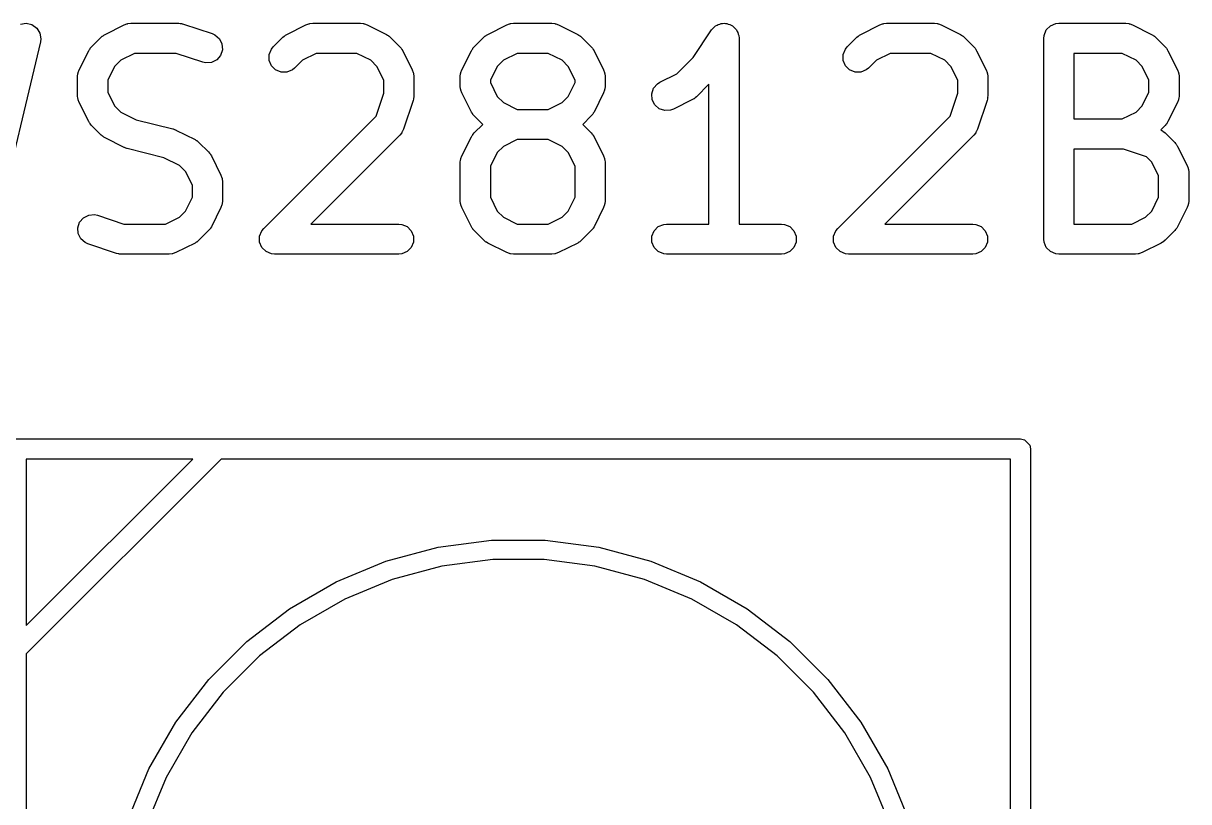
# Model space of a CAD drawing. Header units: millimetres. Extents: x 73 to 176, y -160 to -92.
# Drawn here: x 98.58 to 104.39, y -96.19 to -92.31 of the extents above; entities that cross this region are included whole.
import ezdxf

# ---------------------------------------------------------------- set-up
doc = ezdxf.new("R2010")
doc.units = ezdxf.units.MM
doc.layers.add('F.Fab', color=9, linetype='CONTINUOUS', true_color=0xafafaf)

msp = doc.modelspace()

# ---------------------------------------------------------------- linework, layer by layer
at = {"layer": 'F.Fab', "linetype": 'CONTINUOUS'}
for p, q in [((98.570528, -92.316504), (98.599423, -92.311871)), ((98.599423, -92.311871), (98.627891, -92.31865)), ((98.627891, -92.31865), (98.651598, -92.335806)), ((98.651598, -92.335806), (98.666934, -92.360728)), ((98.991649, -92.367356), (99.086887, -92.319737)), ((99.086887, -92.319737), (99.100618, -92.314482)), ((99.100618, -92.314482), (99.103307, -92.31429)), ((99.103307, -92.31429), (99.105796, -92.31326)), ((99.105796, -92.31326), (99.120428, -92.311819)), ((99.120428, -92.311819), (99.358523, -92.311819)), ((99.358523, -92.311819), (99.365928, -92.312548)), ((99.365928, -92.312548), (99.367903, -92.312408)), ((99.367903, -92.312408), (99.3705, -92.312998)), ((99.3705, -92.312998), (99.373155, -92.31326)), ((99.373155, -92.31326), (99.374986, -92.314018)), ((99.374986, -92.314018), (99.38224, -92.315668)), ((99.38224, -92.315668), (99.525097, -92.363287)), ((99.896411, -92.367356), (99.991649, -92.319737)), ((99.991649, -92.319737), (100.00538, -92.314482)), ((100.00538, -92.314482), (100.008069, -92.31429)), ((100.008069, -92.31429), (100.010558, -92.31326)), ((100.010558, -92.31326), (100.02519, -92.311819)), ((100.02519, -92.311819), (100.263285, -92.311819)), ((100.263285, -92.311819), (100.277917, -92.31326)), ((100.277917, -92.31326), (100.280406, -92.314291)), ((100.280406, -92.314291), (100.283094, -92.314482)), ((100.283094, -92.314482), (100.296826, -92.319737)), ((100.296826, -92.319737), (100.392064, -92.367356)), ((100.896411, -92.367356), (100.991649, -92.319737)), ((100.991649, -92.319737), (101.00538, -92.314482)), ((101.00538, -92.314482), (101.008069, -92.31429)), ((101.008069, -92.31429), (101.010558, -92.31326)), ((101.010558, -92.31326), (101.02519, -92.311819)), ((101.02519, -92.311819), (101.215666, -92.311819)), ((101.215666, -92.311819), (101.230298, -92.31326)), ((101.230298, -92.31326), (101.232787, -92.314291)), ((101.232787, -92.314291), (101.235475, -92.314482)), ((101.235475, -92.314482), (101.249207, -92.319737)), ((101.249207, -92.319737), (101.344445, -92.367356)), ((101.919285, -92.481896), (102.010405, -92.345216)), ((102.010405, -92.345216), (102.010439, -92.345173)), ((102.010439, -92.345173), (102.010449, -92.345151)), ((102.010449, -92.345151), (102.0105, -92.345099)), ((102.0105, -92.345099), (102.019721, -92.333841)), ((102.019721, -92.333841), (102.02589, -92.329709)), ((102.02589, -92.329709), (102.031141, -92.324459)), ((102.031141, -92.324459), (102.03793, -92.321646)), ((102.03793, -92.321646), (102.044036, -92.317558)), ((102.044036, -92.317558), (102.051316, -92.316101)), ((102.051316, -92.316101), (102.058177, -92.31326)), ((102.058177, -92.31326), (102.065525, -92.31326)), ((102.065525, -92.31326), (102.07273, -92.311819)), ((102.07273, -92.311819), (102.080014, -92.31326)), ((102.080014, -92.31326), (102.087441, -92.31326)), ((102.087441, -92.31326), (102.094229, -92.316072)), ((102.094229, -92.316072), (102.101438, -92.317498)), ((102.101438, -92.317498), (102.107617, -92.321617)), ((102.107617, -92.321617), (102.114477, -92.324459)), ((102.114477, -92.324459), (102.11967, -92.329652)), ((102.11967, -92.329652), (102.125787, -92.33373)), ((102.125787, -92.33373), (102.12992, -92.339902)), ((102.12992, -92.339902), (102.135169, -92.345151)), ((102.135169, -92.345151), (102.13798, -92.351938)), ((102.13798, -92.351938), (102.14207, -92.358045)), ((102.753554, -92.367356), (102.848792, -92.319737)), ((102.848792, -92.319737), (102.862523, -92.314482)), ((102.862523, -92.314482), (102.865212, -92.31429)), ((102.865212, -92.31429), (102.867701, -92.31326)), ((102.867701, -92.31326), (102.882333, -92.311819)), ((102.882333, -92.311819), (103.120428, -92.311819)), ((103.120428, -92.311819), (103.13506, -92.31326)), ((103.13506, -92.31326), (103.137549, -92.314291)), ((103.137549, -92.314291), (103.140237, -92.314482)), ((103.140237, -92.314482), (103.153969, -92.319737)), ((103.153969, -92.319737), (103.249207, -92.367356)), ((103.665917, -92.372187), (103.677116, -92.345151)), ((103.677116, -92.345151), (103.697808, -92.324459)), ((103.697808, -92.324459), (103.724844, -92.31326)), ((103.724844, -92.31326), (103.739476, -92.311819)), ((103.739476, -92.311819), (104.072809, -92.311819)), ((104.072809, -92.311819), (104.087441, -92.31326)), ((104.087441, -92.31326), (104.08993, -92.314291)), ((104.08993, -92.314291), (104.092618, -92.314482)), ((104.092618, -92.314482), (104.10635, -92.319737)), ((104.10635, -92.319737), (104.201588, -92.367356)), ((98.669579, -92.404191), (98.431483, -93.404191)), ((98.666934, -92.360728), (98.671567, -92.389623)), ((98.671567, -92.389623), (98.669579, -92.404191)), ((98.924538, -92.429024), (98.972157, -92.381405)), ((98.972157, -92.381405), (98.977906, -92.376686)), ((98.977906, -92.376686), (98.979206, -92.375188)), ((98.979206, -92.375188), (98.981465, -92.373766)), ((98.981465, -92.373766), (98.983522, -92.372078)), ((98.983522, -92.372078), (98.985349, -92.37132)), ((98.985349, -92.37132), (98.991649, -92.367356)), ((99.525097, -92.363287), (99.538522, -92.369281)), ((99.538522, -92.369281), (99.560629, -92.388455)), ((99.560629, -92.388455), (99.573716, -92.414628)), ((99.8293, -92.429024), (99.876919, -92.381405)), ((99.876919, -92.381405), (99.882668, -92.376686)), ((99.882668, -92.376686), (99.883968, -92.375188)), ((99.883968, -92.375188), (99.886227, -92.373766)), ((99.886227, -92.373766), (99.888284, -92.372078)), ((99.888284, -92.372078), (99.890111, -92.37132)), ((99.890111, -92.37132), (99.896411, -92.367356)), ((100.392064, -92.367356), (100.398363, -92.37132)), ((100.398363, -92.37132), (100.400191, -92.372078)), ((100.400191, -92.372078), (100.402247, -92.373766)), ((100.402247, -92.373766), (100.404507, -92.375188)), ((100.404507, -92.375188), (100.405806, -92.376686)), ((100.405806, -92.376686), (100.411556, -92.381405)), ((100.411556, -92.381405), (100.459175, -92.429024)), ((100.8293, -92.429024), (100.876919, -92.381405)), ((100.876919, -92.381405), (100.882668, -92.376686)), ((100.882668, -92.376686), (100.883968, -92.375188)), ((100.883968, -92.375188), (100.886227, -92.373766)), ((100.886227, -92.373766), (100.888284, -92.372078)), ((100.888284, -92.372078), (100.890111, -92.37132)), ((100.890111, -92.37132), (100.896411, -92.367356)), ((101.344445, -92.367356), (101.350744, -92.37132)), ((101.350744, -92.37132), (101.352572, -92.372078)), ((101.352572, -92.372078), (101.354628, -92.373766)), ((101.354628, -92.373766), (101.356888, -92.375188)), ((101.356888, -92.375188), (101.358187, -92.376686)), ((101.358187, -92.376686), (101.363937, -92.381405)), ((101.363937, -92.381405), (101.411556, -92.429024)), ((102.14207, -92.358045), (102.143526, -92.365326)), ((102.143526, -92.365326), (102.146368, -92.372187)), ((102.146368, -92.372187), (102.147793, -92.386663)), ((102.147793, -92.386663), (102.147809, -92.38674)), ((102.147809, -92.38674), (102.147803, -92.386766)), ((102.147803, -92.386766), (102.147809, -92.386819)), ((102.147809, -92.386819), (102.147809, -93.311819)), ((102.686443, -92.429024), (102.734062, -92.381405)), ((102.734062, -92.381405), (102.739811, -92.376686)), ((102.739811, -92.376686), (102.741111, -92.375188)), ((102.741111, -92.375188), (102.74337, -92.373766)), ((102.74337, -92.373766), (102.745427, -92.372078)), ((102.745427, -92.372078), (102.747254, -92.37132)), ((102.747254, -92.37132), (102.753554, -92.367356)), ((103.249207, -92.367356), (103.255506, -92.37132)), ((103.255506, -92.37132), (103.257334, -92.372078)), ((103.257334, -92.372078), (103.25939, -92.373766)), ((103.25939, -92.373766), (103.26165, -92.375188)), ((103.26165, -92.375188), (103.262949, -92.376686)), ((103.262949, -92.376686), (103.268699, -92.381405)), ((103.268699, -92.381405), (103.316318, -92.429024)), ((103.664476, -92.386819), (103.665917, -92.372187)), ((103.664476, -93.386819), (103.664476, -92.386819)), ((104.201588, -92.367356), (104.207887, -92.37132)), ((104.207887, -92.37132), (104.209715, -92.372078)), ((104.209715, -92.372078), (104.211771, -92.373766)), ((104.211771, -92.373766), (104.214031, -92.375188)), ((104.214031, -92.375188), (104.21533, -92.376686)), ((104.21533, -92.376686), (104.22108, -92.381405)), ((104.22108, -92.381405), (104.268699, -92.429024)), ((98.86287, -92.543754), (98.910489, -92.448516)), ((98.910489, -92.448516), (98.914453, -92.442216)), ((98.914453, -92.442216), (98.915211, -92.440389)), ((98.915211, -92.440389), (98.916899, -92.438332)), ((98.916899, -92.438332), (98.918321, -92.436073)), ((98.918321, -92.436073), (98.919819, -92.434773)), ((98.919819, -92.434773), (98.924538, -92.429024)), ((99.138133, -92.461819), (99.069617, -92.496077)), ((99.346353, -92.461819), (99.138133, -92.461819)), ((99.477662, -92.505589), (99.346353, -92.461819)), ((99.575791, -92.443818), (99.566537, -92.47158)), ((99.573716, -92.414628), (99.575791, -92.443818)), ((99.808774, -92.467426), (99.819973, -92.440389)), ((99.808774, -92.496688), (99.808774, -92.467426)), ((99.819973, -92.440389), (99.8293, -92.429024)), ((100.042895, -92.461819), (99.974379, -92.496077)), ((100.24558, -92.461819), (100.042895, -92.461819)), ((100.314096, -92.496077), (100.24558, -92.461819)), ((100.459175, -92.429024), (100.463893, -92.434773)), ((100.463893, -92.434773), (100.465392, -92.436073)), ((100.465392, -92.436073), (100.466813, -92.438332)), ((100.466813, -92.438332), (100.468502, -92.440389)), ((100.468502, -92.440389), (100.469259, -92.442216)), ((100.469259, -92.442216), (100.473224, -92.448516)), ((100.473224, -92.448516), (100.520843, -92.543754)), ((100.767632, -92.543754), (100.815251, -92.448516)), ((100.815251, -92.448516), (100.819215, -92.442216)), ((100.819215, -92.442216), (100.819973, -92.440389)), ((100.819973, -92.440389), (100.821661, -92.438332)), ((100.821661, -92.438332), (100.823083, -92.436073)), ((100.823083, -92.436073), (100.824581, -92.434773)), ((100.824581, -92.434773), (100.8293, -92.429024)), ((101.042895, -92.461819), (100.974379, -92.496077)), ((101.197961, -92.461819), (101.042895, -92.461819)), ((101.266477, -92.496077), (101.197961, -92.461819)), ((101.411556, -92.429024), (101.416274, -92.434773)), ((101.416274, -92.434773), (101.417773, -92.436073)), ((101.417773, -92.436073), (101.419194, -92.438332)), ((101.419194, -92.438332), (101.420883, -92.440389)), ((101.420883, -92.440389), (101.42164, -92.442216)), ((101.42164, -92.442216), (101.425605, -92.448516)), ((101.425605, -92.448516), (101.473224, -92.543754)), ((102.665917, -92.467426), (102.677116, -92.440389)), ((102.665917, -92.496688), (102.665917, -92.467426)), ((102.677116, -92.440389), (102.686443, -92.429024)), ((102.900038, -92.461819), (102.831522, -92.496077)), ((103.102723, -92.461819), (102.900038, -92.461819)), ((103.171239, -92.496077), (103.102723, -92.461819)), ((103.316318, -92.429024), (103.321036, -92.434773)), ((103.321036, -92.434773), (103.322535, -92.436073)), ((103.322535, -92.436073), (103.323956, -92.438332)), ((103.323956, -92.438332), (103.325645, -92.440389)), ((103.325645, -92.440389), (103.326402, -92.442216)), ((103.326402, -92.442216), (103.330367, -92.448516)), ((103.330367, -92.448516), (103.377986, -92.543754)), ((104.055104, -92.461819), (103.814476, -92.461819)), ((103.814476, -92.461819), (103.814476, -92.788009)), ((104.12362, -92.496077), (104.055104, -92.461819)), ((104.268699, -92.429024), (104.273417, -92.434773)), ((104.273417, -92.434773), (104.274916, -92.436073)), ((104.274916, -92.436073), (104.276337, -92.438332)), ((104.276337, -92.438332), (104.278026, -92.440389)), ((104.278026, -92.440389), (104.278783, -92.442216)), ((104.278783, -92.442216), (104.282748, -92.448516)), ((104.282748, -92.448516), (104.330367, -92.543754)), ((99.03921, -92.526484), (99.004952, -92.595)), ((99.069617, -92.496077), (99.03921, -92.526484)), ((99.491999, -92.508849), (99.477662, -92.505589)), ((99.521189, -92.506774), (99.491999, -92.508849)), ((99.547363, -92.493688), (99.521189, -92.506774)), ((99.566537, -92.47158), (99.547363, -92.493688)), ((99.819973, -92.523725), (99.808774, -92.496688)), ((99.840665, -92.544417), (99.819973, -92.523725)), ((99.974379, -92.496077), (99.935366, -92.53509)), ((100.344503, -92.526484), (100.314096, -92.496077)), ((100.378761, -92.595), (100.344503, -92.526484)), ((100.943972, -92.526484), (100.909714, -92.595)), ((100.974379, -92.496077), (100.943972, -92.526484)), ((101.296884, -92.526484), (101.266477, -92.496077)), ((101.331142, -92.595), (101.296884, -92.526484)), ((101.837906, -92.563275), (101.919285, -92.481896)), ((102.677116, -92.523725), (102.665917, -92.496688)), ((102.697808, -92.544417), (102.677116, -92.523725)), ((102.831522, -92.496077), (102.792509, -92.53509)), ((103.201646, -92.526484), (103.171239, -92.496077)), ((103.235904, -92.595), (103.201646, -92.526484)), ((104.154027, -92.526484), (104.12362, -92.496077)), ((104.188285, -92.595), (104.154027, -92.526484)), ((98.854952, -92.577295), (98.856393, -92.562663)), ((98.854952, -92.672533), (98.854952, -92.577295)), ((98.856393, -92.562663), (98.857424, -92.560173)), ((98.857424, -92.560173), (98.857615, -92.557486)), ((98.857615, -92.557486), (98.86287, -92.543754)), ((99.867702, -92.555616), (99.840665, -92.544417)), ((99.896964, -92.555616), (99.867702, -92.555616)), ((99.924001, -92.544417), (99.896964, -92.555616)), ((99.935366, -92.53509), (99.924001, -92.544417)), ((100.520843, -92.543754), (100.526098, -92.557485)), ((100.526098, -92.557485), (100.526289, -92.560174)), ((100.526289, -92.560174), (100.52732, -92.562663)), ((100.52732, -92.562663), (100.528761, -92.577295)), ((100.528761, -92.577295), (100.528761, -92.672533)), ((100.759714, -92.577295), (100.761155, -92.562663)), ((100.759714, -92.624914), (100.759714, -92.577295)), ((100.761155, -92.562663), (100.762186, -92.560173)), ((100.762186, -92.560173), (100.762377, -92.557486)), ((100.762377, -92.557486), (100.767632, -92.543754)), ((101.473224, -92.543754), (101.478479, -92.557485)), ((101.478479, -92.557485), (101.47867, -92.560174)), ((101.47867, -92.560174), (101.479701, -92.562663)), ((101.479701, -92.562663), (101.481142, -92.577295)), ((101.481142, -92.577295), (101.481142, -92.624914)), ((101.753554, -92.605451), (101.837906, -92.563275)), ((102.724845, -92.555616), (102.697808, -92.544417)), ((102.754107, -92.555616), (102.724845, -92.555616)), ((102.781144, -92.544417), (102.754107, -92.555616)), ((102.792509, -92.53509), (102.781144, -92.544417)), ((103.377986, -92.543754), (103.383241, -92.557485)), ((103.383241, -92.557485), (103.383432, -92.560174)), ((103.383432, -92.560174), (103.384463, -92.562663)), ((103.384463, -92.562663), (103.385904, -92.577295)), ((103.385904, -92.577295), (103.385904, -92.672533)), ((104.330367, -92.543754), (104.335622, -92.557485)), ((104.335622, -92.557485), (104.335813, -92.560174)), ((104.335813, -92.560174), (104.336844, -92.562663)), ((104.336844, -92.562663), (104.338285, -92.577295)), ((104.338285, -92.577295), (104.338285, -92.672533)), ((99.004952, -92.595), (99.004952, -92.654828)), ((100.378761, -92.660363), (100.378761, -92.595)), ((100.761155, -92.639546), (100.759714, -92.624914)), ((100.762186, -92.642035), (100.761155, -92.639546)), ((100.762377, -92.644723), (100.762186, -92.642035)), ((100.909714, -92.595), (100.909714, -92.607209)), ((100.909714, -92.607209), (100.943972, -92.675725)), ((101.296884, -92.675725), (101.331142, -92.607209)), ((101.331142, -92.607209), (101.331142, -92.595)), ((101.47867, -92.642034), (101.478479, -92.644724)), ((101.479701, -92.639546), (101.47867, -92.642034)), ((101.481142, -92.624914), (101.479701, -92.639546)), ((101.712684, -92.663152), (101.721938, -92.635391)), ((101.721938, -92.635391), (101.741111, -92.613283)), ((101.741111, -92.613283), (101.753554, -92.605451)), ((101.997809, -92.615504), (101.935366, -92.677947)), ((101.997809, -93.311819), (101.997809, -92.615504)), ((103.235904, -92.660363), (103.235904, -92.595)), ((104.188285, -92.654828), (104.188285, -92.595)), ((98.856393, -92.687165), (98.854952, -92.672533)), ((98.857424, -92.689654), (98.856393, -92.687165)), ((98.857615, -92.692342), (98.857424, -92.689654)), ((98.86287, -92.706074), (98.857615, -92.692342)), ((99.004952, -92.654828), (99.03921, -92.723344)), ((100.340589, -92.774876), (100.378761, -92.660363)), ((100.524912, -92.696251), (100.477293, -92.839107)), ((100.526561, -92.688995), (100.524912, -92.696251)), ((100.52732, -92.687165), (100.526561, -92.688995)), ((100.527581, -92.684511), (100.52732, -92.687165)), ((100.528172, -92.681914), (100.527581, -92.684511)), ((100.528761, -92.672533), (100.528031, -92.679939)), ((100.528031, -92.679939), (100.528172, -92.681914)), ((100.767632, -92.658455), (100.762377, -92.644723)), ((100.815251, -92.753693), (100.767632, -92.658455)), ((100.943972, -92.675725), (100.974379, -92.706132)), ((101.266477, -92.706132), (101.296884, -92.675725)), ((101.473224, -92.658455), (101.425605, -92.753693)), ((101.478479, -92.644724), (101.473224, -92.658455)), ((101.714758, -92.692342), (101.712684, -92.663152)), ((101.727845, -92.718517), (101.714758, -92.692342)), ((101.915874, -92.691996), (101.820636, -92.739615)), ((101.922173, -92.688031), (101.915874, -92.691996)), ((101.924001, -92.687274), (101.922173, -92.688031)), ((101.926057, -92.685585), (101.924001, -92.687274)), ((101.928317, -92.684164), (101.926057, -92.685585)), ((101.929616, -92.682665), (101.928317, -92.684164)), ((101.935366, -92.677947), (101.929616, -92.682665)), ((103.197732, -92.774876), (103.235904, -92.660363)), ((103.382055, -92.696251), (103.334436, -92.839107)), ((103.383704, -92.688995), (103.382055, -92.696251)), ((103.384463, -92.687165), (103.383704, -92.688995)), ((103.384724, -92.684511), (103.384463, -92.687165)), ((103.385315, -92.681914), (103.384724, -92.684511)), ((103.385904, -92.672533), (103.385174, -92.679939)), ((103.385174, -92.679939), (103.385315, -92.681914)), ((104.154027, -92.723344), (104.188285, -92.654828)), ((104.335622, -92.692343), (104.330367, -92.706074)), ((104.335813, -92.689653), (104.335622, -92.692343)), ((104.336844, -92.687165), (104.335813, -92.689653)), ((104.338285, -92.672533), (104.336844, -92.687165)), ((98.910489, -92.801312), (98.86287, -92.706074)), ((99.03921, -92.723344), (99.069617, -92.753751)), ((99.069617, -92.753751), (99.146604, -92.792244)), ((100.819215, -92.759992), (100.815251, -92.753693)), ((100.819973, -92.76182), (100.819215, -92.759992)), ((100.974379, -92.706132), (101.042895, -92.74039)), ((101.042895, -92.74039), (101.197961, -92.74039)), ((101.197961, -92.74039), (101.266477, -92.706132)), ((101.42164, -92.759992), (101.420883, -92.76182)), ((101.425605, -92.753693), (101.42164, -92.759992)), ((101.749953, -92.73769), (101.727845, -92.718517)), ((101.777714, -92.746944), (101.749953, -92.73769)), ((101.806904, -92.74487), (101.777714, -92.746944)), ((101.820636, -92.739615), (101.806904, -92.74487)), ((104.055104, -92.788009), (104.12362, -92.753751)), ((104.12362, -92.753751), (104.154027, -92.723344)), ((104.330367, -92.706074), (104.282748, -92.801312)), ((98.914453, -92.807611), (98.910489, -92.801312)), ((98.915211, -92.809439), (98.914453, -92.807611)), ((98.916899, -92.811495), (98.915211, -92.809439)), ((98.918321, -92.813755), (98.916899, -92.811495)), ((98.919819, -92.815054), (98.918321, -92.813755)), ((98.924538, -92.820804), (98.919819, -92.815054)), ((99.146604, -92.792244), (99.329094, -92.837867)), ((99.781681, -93.333786), (100.340589, -92.774876)), ((100.821661, -92.763876), (100.819973, -92.76182)), ((100.823083, -92.766136), (100.821661, -92.763876)), ((100.824581, -92.767435), (100.823083, -92.766136)), ((100.8293, -92.773185), (100.824581, -92.767435)), ((100.871505, -92.81539), (100.8293, -92.773185)), ((100.8293, -92.857595), (100.871505, -92.81539)), ((101.411556, -92.773185), (101.369351, -92.81539)), ((101.369351, -92.81539), (101.411556, -92.857595)), ((101.416274, -92.767435), (101.411556, -92.773185)), ((101.417773, -92.766136), (101.416274, -92.767435)), ((101.419194, -92.763876), (101.417773, -92.766136)), ((101.420883, -92.76182), (101.419194, -92.763876)), ((102.638824, -93.333786), (103.197732, -92.774876)), ((103.814476, -92.788009), (104.055104, -92.788009)), ((104.273417, -92.815054), (104.268699, -92.820804)), ((104.274916, -92.813755), (104.273417, -92.815054)), ((104.276337, -92.811495), (104.274916, -92.813755)), ((104.278026, -92.809439), (104.276337, -92.811495)), ((104.278783, -92.807611), (104.278026, -92.809439)), ((104.282748, -92.801312), (104.278783, -92.807611)), ((98.972157, -92.868423), (98.924538, -92.820804)), ((98.977906, -92.873141), (98.972157, -92.868423)), ((98.979206, -92.87464), (98.977906, -92.873141)), ((98.981465, -92.876061), (98.979206, -92.87464)), ((98.983522, -92.87775), (98.981465, -92.876061)), ((99.329094, -92.837867), (99.330173, -92.838252)), ((99.330173, -92.838252), (99.330713, -92.838291)), ((99.330713, -92.838291), (99.336794, -92.840618)), ((99.336794, -92.840618), (99.34294, -92.842814)), ((99.34294, -92.842814), (99.343375, -92.843136)), ((99.343375, -92.843136), (99.344445, -92.843546)), ((99.344445, -92.843546), (99.439683, -92.891165)), ((100.459175, -92.868423), (100.01578, -93.311819)), ((100.468503, -92.857058), (100.459175, -92.868423)), ((100.469534, -92.854567), (100.468503, -92.857058)), ((100.471299, -92.852533), (100.469534, -92.854567)), ((100.477293, -92.839107), (100.471299, -92.852533)), ((100.815251, -92.877087), (100.819215, -92.870787)), ((100.819215, -92.870787), (100.819973, -92.86896)), ((100.819973, -92.86896), (100.821661, -92.866903)), ((100.821661, -92.866903), (100.823083, -92.864644)), ((100.823083, -92.864644), (100.824581, -92.863344)), ((100.824581, -92.863344), (100.8293, -92.857595)), ((101.411556, -92.857595), (101.416274, -92.863344)), ((101.416274, -92.863344), (101.417773, -92.864644)), ((101.417773, -92.864644), (101.419194, -92.866903)), ((101.419194, -92.866903), (101.420883, -92.86896)), ((101.420883, -92.86896), (101.42164, -92.870787)), ((101.42164, -92.870787), (101.425605, -92.877087)), ((103.316318, -92.868423), (102.872923, -93.311819)), ((103.325646, -92.857058), (103.316318, -92.868423)), ((103.326677, -92.854567), (103.325646, -92.857058)), ((103.328442, -92.852533), (103.326677, -92.854567)), ((103.334436, -92.839107), (103.328442, -92.852533)), ((104.268699, -92.820804), (104.24674, -92.842762)), ((104.24674, -92.842762), (104.252808, -92.845471)), ((104.252808, -92.845471), (104.254843, -92.847236)), ((104.254843, -92.847236), (104.257334, -92.848268)), ((104.257334, -92.848268), (104.268699, -92.857595)), ((104.268699, -92.857595), (104.316318, -92.905214)), ((98.985349, -92.878507), (98.983522, -92.87775)), ((98.991649, -92.882472), (98.985349, -92.878507)), ((99.086887, -92.930091), (98.991649, -92.882472)), ((99.087956, -92.9305), (99.086887, -92.930091)), ((99.088392, -92.930823), (99.087956, -92.9305)), ((99.094528, -92.933015), (99.088392, -92.930823)), ((99.100618, -92.935346), (99.094528, -92.933015)), ((99.439683, -92.891165), (99.445982, -92.895129)), ((99.445982, -92.895129), (99.44781, -92.895887)), ((99.44781, -92.895887), (99.449866, -92.897575)), ((99.449866, -92.897575), (99.452126, -92.898997)), ((99.452126, -92.898997), (99.453425, -92.900495)), ((99.453425, -92.900495), (99.459175, -92.905214)), ((99.459175, -92.905214), (99.506794, -92.952833)), ((100.767632, -92.972325), (100.815251, -92.877087)), ((100.974379, -92.924648), (100.943972, -92.955055)), ((101.042895, -92.89039), (100.974379, -92.924648)), ((101.197961, -92.89039), (101.042895, -92.89039)), ((101.266477, -92.924648), (101.197961, -92.89039)), ((101.296884, -92.955055), (101.266477, -92.924648)), ((101.425605, -92.877087), (101.473224, -92.972325)), ((104.316318, -92.905214), (104.321036, -92.910963)), ((104.321036, -92.910963), (104.322535, -92.912263)), ((104.322535, -92.912263), (104.323956, -92.914522)), ((104.323956, -92.914522), (104.325645, -92.916579)), ((104.325645, -92.916579), (104.326402, -92.918406)), ((104.326402, -92.918406), (104.330367, -92.924706)), ((104.330367, -92.924706), (104.377986, -93.019944)), ((99.101158, -92.935384), (99.100618, -92.935346)), ((99.102238, -92.93577), (99.101158, -92.935384)), ((99.284728, -92.981392), (99.102238, -92.93577)), ((99.361715, -93.019886), (99.284728, -92.981392)), ((99.506794, -92.952833), (99.511512, -92.958582)), ((99.511512, -92.958582), (99.513011, -92.959882)), ((99.513011, -92.959882), (99.514432, -92.962141)), ((99.514432, -92.962141), (99.516121, -92.964198)), ((99.516121, -92.964198), (99.516878, -92.966025)), ((99.516878, -92.966025), (99.520843, -92.972325)), ((99.520843, -92.972325), (99.568462, -93.067563)), ((100.759714, -93.005866), (100.761155, -92.991234)), ((100.761155, -92.991234), (100.762186, -92.988744)), ((100.762186, -92.988744), (100.762377, -92.986057)), ((100.762377, -92.986057), (100.767632, -92.972325)), ((100.943972, -92.955055), (100.909714, -93.023571)), ((101.331142, -93.023571), (101.296884, -92.955055)), ((101.473224, -92.972325), (101.478479, -92.986056)), ((101.478479, -92.986056), (101.47867, -92.988745)), ((101.47867, -92.988745), (101.479701, -92.991234)), ((101.479701, -92.991234), (101.481142, -93.005866)), ((104.060639, -92.938009), (103.814476, -92.938009)), ((103.814476, -92.938009), (103.814476, -93.311819)), ((104.175152, -92.97618), (104.060639, -92.938009)), ((104.201646, -93.002674), (104.175152, -92.97618)), ((99.392122, -93.050293), (99.361715, -93.019886)), ((100.759714, -93.196342), (100.759714, -93.005866)), ((100.909714, -93.023571), (100.909714, -93.178637)), ((101.331142, -93.178637), (101.331142, -93.023571)), ((101.481142, -93.005866), (101.481142, -93.196342)), ((104.235904, -93.07119), (104.201646, -93.002674)), ((104.377986, -93.019944), (104.383241, -93.033675)), ((104.383241, -93.033675), (104.383432, -93.036364)), ((104.383432, -93.036364), (104.384463, -93.038853)), ((104.384463, -93.038853), (104.385904, -93.053485)), ((99.42638, -93.118809), (99.392122, -93.050293)), ((99.568462, -93.067563), (99.573717, -93.081294)), ((99.573717, -93.081294), (99.573908, -93.083983)), ((99.573908, -93.083983), (99.574939, -93.086472)), ((99.574939, -93.086472), (99.57638, -93.101104)), ((99.57638, -93.101104), (99.57638, -93.196342)), ((104.235904, -93.178637), (104.235904, -93.07119)), ((104.385904, -93.053485), (104.385904, -93.196342)), ((99.42638, -93.178637), (99.42638, -93.118809)), ((99.392121, -93.247153), (99.42638, -93.178637)), ((99.573717, -93.216152), (99.568462, -93.229883)), ((99.573908, -93.213462), (99.573717, -93.216152)), ((99.574939, -93.210974), (99.573908, -93.213462)), ((99.57638, -93.196342), (99.574939, -93.210974)), ((100.761155, -93.210974), (100.759714, -93.196342)), ((100.762186, -93.213463), (100.761155, -93.210974)), ((100.762377, -93.216151), (100.762186, -93.213463)), ((100.767632, -93.229883), (100.762377, -93.216151)), ((100.909714, -93.178637), (100.943972, -93.247153)), ((101.296883, -93.247153), (101.331142, -93.178637)), ((101.478479, -93.216152), (101.473224, -93.229883)), ((101.47867, -93.213462), (101.478479, -93.216152)), ((101.479701, -93.210974), (101.47867, -93.213462)), ((101.481142, -93.196342), (101.479701, -93.210974)), ((104.201645, -93.247153), (104.235904, -93.178637)), ((104.383241, -93.216152), (104.377986, -93.229883)), ((104.383432, -93.213462), (104.383241, -93.216152)), ((104.384463, -93.210974), (104.383432, -93.213462)), ((104.385904, -93.196342), (104.384463, -93.210974)), ((98.864795, -93.302057), (98.883969, -93.27995)), ((98.883969, -93.27995), (98.910142, -93.266864)), ((98.910142, -93.266864), (98.939332, -93.264789)), ((98.939332, -93.264789), (98.953669, -93.268049)), ((98.953669, -93.268049), (99.084979, -93.311819)), ((99.293199, -93.311819), (99.361714, -93.277561)), ((99.361714, -93.277561), (99.392121, -93.247153)), ((99.568462, -93.229883), (99.520843, -93.325121)), ((100.815251, -93.325121), (100.767632, -93.229883)), ((100.943972, -93.247153), (100.974379, -93.277561)), ((100.974379, -93.277561), (101.042895, -93.311819)), ((101.197961, -93.311819), (101.266476, -93.277561)), ((101.266476, -93.277561), (101.296883, -93.247153)), ((101.473224, -93.229883), (101.425605, -93.325121)), ((104.102723, -93.311819), (104.171238, -93.277561)), ((104.171238, -93.277561), (104.201645, -93.247153)), ((104.377986, -93.229883), (104.330367, -93.325121)), ((98.855541, -93.32982), (98.864795, -93.302057)), ((98.857616, -93.35901), (98.855541, -93.32982)), ((99.084979, -93.311819), (99.293199, -93.311819)), ((99.511512, -93.338863), (99.506794, -93.344613)), ((99.513011, -93.337564), (99.511512, -93.338863)), ((99.514432, -93.335305), (99.513011, -93.337564)), ((99.516122, -93.333247), (99.514432, -93.335305)), ((99.516879, -93.331417), (99.516122, -93.333247)), ((99.520843, -93.325121), (99.516879, -93.331417)), ((99.772354, -93.345151), (99.781681, -93.333786)), ((100.01578, -93.311819), (100.453761, -93.311819)), ((100.453761, -93.311819), (100.468393, -93.31326)), ((100.468393, -93.31326), (100.495429, -93.324459)), ((100.495429, -93.324459), (100.516121, -93.345151)), ((100.819214, -93.331417), (100.815251, -93.325121)), ((100.819972, -93.333247), (100.819214, -93.331417)), ((100.821661, -93.335305), (100.819972, -93.333247)), ((100.823083, -93.337564), (100.821661, -93.335305)), ((100.824581, -93.338863), (100.823083, -93.337564)), ((100.829299, -93.344612), (100.824581, -93.338863)), ((101.042895, -93.311819), (101.197961, -93.311819)), ((101.416274, -93.338863), (101.411556, -93.344613)), ((101.417773, -93.337564), (101.416274, -93.338863)), ((101.419194, -93.335305), (101.417773, -93.337564)), ((101.420884, -93.333247), (101.419194, -93.335305)), ((101.421641, -93.331417), (101.420884, -93.333247)), ((101.425605, -93.325121), (101.421641, -93.331417)), ((101.724735, -93.345151), (101.745427, -93.324459)), ((101.745427, -93.324459), (101.772463, -93.31326)), ((101.772463, -93.31326), (101.787095, -93.311819)), ((101.787095, -93.311819), (101.997809, -93.311819)), ((102.147809, -93.311819), (102.358523, -93.311819)), ((102.358523, -93.311819), (102.373155, -93.31326)), ((102.373155, -93.31326), (102.400191, -93.324459)), ((102.400191, -93.324459), (102.420883, -93.345151)), ((102.629497, -93.345151), (102.638824, -93.333786)), ((102.872923, -93.311819), (103.310904, -93.311819)), ((103.310904, -93.311819), (103.325536, -93.31326)), ((103.325536, -93.31326), (103.352572, -93.324459)), ((103.352572, -93.324459), (103.373264, -93.345151)), ((103.814476, -93.311819), (104.102723, -93.311819)), ((104.321036, -93.338863), (104.316318, -93.344613)), ((104.322535, -93.337564), (104.321036, -93.338863)), ((104.323956, -93.335305), (104.322535, -93.337564)), ((104.325646, -93.333247), (104.323956, -93.335305)), ((104.326403, -93.331417), (104.325646, -93.333247)), ((104.330367, -93.325121), (104.326403, -93.331417)), ((98.870702, -93.385183), (98.857616, -93.35901)), ((98.892809, -93.404357), (98.870702, -93.385183)), ((99.453426, -93.39695), (99.452126, -93.39845)), ((99.459176, -93.392232), (99.453426, -93.39695)), ((99.506794, -93.344613), (99.459176, -93.392232)), ((99.761155, -93.372187), (99.772354, -93.345151)), ((99.761155, -93.401451), (99.761155, -93.372187)), ((100.516121, -93.345151), (100.52732, -93.372187)), ((100.52732, -93.372187), (100.52732, -93.401451)), ((100.876918, -93.392232), (100.829299, -93.344612)), ((100.882667, -93.39695), (100.876918, -93.392232)), ((100.883968, -93.39845), (100.882667, -93.39695)), ((101.358188, -93.39695), (101.356888, -93.39845)), ((101.363938, -93.392232), (101.358188, -93.39695)), ((101.411556, -93.344613), (101.363938, -93.392232)), ((101.713536, -93.372187), (101.724735, -93.345151)), ((101.713536, -93.401451), (101.713536, -93.372187)), ((102.420883, -93.345151), (102.432082, -93.372187)), ((102.432082, -93.372187), (102.432082, -93.401451)), ((102.618298, -93.372187), (102.629497, -93.345151)), ((102.618298, -93.401451), (102.618298, -93.372187)), ((103.373264, -93.345151), (103.384463, -93.372187)), ((103.384463, -93.372187), (103.384463, -93.401451)), ((103.665917, -93.401451), (103.664476, -93.386819)), ((104.26295, -93.39695), (104.26165, -93.39845)), ((104.2687, -93.392232), (104.26295, -93.39695)), ((104.316318, -93.344613), (104.2687, -93.392232)), ((98.906235, -93.410351), (98.892809, -93.404357)), ((99.049091, -93.45797), (98.906235, -93.410351)), ((99.344445, -93.453901), (99.330713, -93.459156)), ((99.439683, -93.406282), (99.344445, -93.453901)), ((99.445982, -93.402317), (99.439683, -93.406282)), ((99.44781, -93.40156), (99.445982, -93.402317)), ((99.449866, -93.399872), (99.44781, -93.40156)), ((99.452126, -93.39845), (99.449866, -93.399872)), ((99.772354, -93.428487), (99.761155, -93.401451)), ((99.793046, -93.449179), (99.772354, -93.428487)), ((99.820082, -93.460378), (99.793046, -93.449179)), ((100.495429, -93.449179), (100.468393, -93.460378)), ((100.516121, -93.428487), (100.495429, -93.449179)), ((100.52732, -93.401451), (100.516121, -93.428487)), ((100.886227, -93.399872), (100.883968, -93.39845)), ((100.888284, -93.40156), (100.886227, -93.399872)), ((100.890111, -93.402317), (100.888284, -93.40156)), ((100.896411, -93.406282), (100.890111, -93.402317)), ((100.991649, -93.453901), (100.896411, -93.406282)), ((101.00538, -93.459156), (100.991649, -93.453901)), ((101.249207, -93.453901), (101.235475, -93.459156)), ((101.344445, -93.406282), (101.249207, -93.453901)), ((101.350744, -93.402317), (101.344445, -93.406282)), ((101.352572, -93.40156), (101.350744, -93.402317)), ((101.354628, -93.399872), (101.352572, -93.40156)), ((101.356888, -93.39845), (101.354628, -93.399872)), ((101.724735, -93.428487), (101.713536, -93.401451)), ((101.745427, -93.449179), (101.724735, -93.428487)), ((101.772463, -93.460378), (101.745427, -93.449179)), ((102.400191, -93.449179), (102.373155, -93.460378)), ((102.420883, -93.428487), (102.400191, -93.449179)), ((102.432082, -93.401451), (102.420883, -93.428487)), ((102.629497, -93.428487), (102.618298, -93.401451)), ((102.650189, -93.449179), (102.629497, -93.428487)), ((102.677225, -93.460378), (102.650189, -93.449179)), ((103.352572, -93.449179), (103.325536, -93.460378)), ((103.373264, -93.428487), (103.352572, -93.449179)), ((103.384463, -93.401451), (103.373264, -93.428487)), ((103.677116, -93.428487), (103.665917, -93.401451)), ((103.697808, -93.449179), (103.677116, -93.428487)), ((103.724844, -93.460378), (103.697808, -93.449179)), ((104.153969, -93.453901), (104.140237, -93.459156)), ((104.249207, -93.406282), (104.153969, -93.453901)), ((104.255506, -93.402317), (104.249207, -93.406282)), ((104.257334, -93.40156), (104.255506, -93.402317)), ((104.25939, -93.399872), (104.257334, -93.40156)), ((104.26165, -93.39845), (104.25939, -93.399872)), ((99.056346, -93.459619), (99.049091, -93.45797)), ((99.058177, -93.460378), (99.056346, -93.459619)), ((99.06083, -93.460639), (99.058177, -93.460378)), ((99.063428, -93.46123), (99.06083, -93.460639)), ((99.065402, -93.461089), (99.063428, -93.46123)), ((99.072809, -93.461819), (99.065402, -93.461089)), ((99.310904, -93.461819), (99.072809, -93.461819)), ((99.325536, -93.460378), (99.310904, -93.461819)), ((99.328025, -93.459346), (99.325536, -93.460378)), ((99.330713, -93.459156), (99.328025, -93.459346)), ((99.834714, -93.461819), (99.820082, -93.460378)), ((100.453761, -93.461819), (99.834714, -93.461819)), ((100.468393, -93.460378), (100.453761, -93.461819)), ((101.008069, -93.459347), (101.00538, -93.459156)), ((101.010558, -93.460378), (101.008069, -93.459347)), ((101.02519, -93.461819), (101.010558, -93.460378)), ((101.215666, -93.461819), (101.02519, -93.461819)), ((101.230298, -93.460378), (101.215666, -93.461819)), ((101.232787, -93.459346), (101.230298, -93.460378)), ((101.235475, -93.459156), (101.232787, -93.459346)), ((101.787095, -93.461819), (101.772463, -93.460378)), ((102.358523, -93.461819), (101.787095, -93.461819)), ((102.373155, -93.460378), (102.358523, -93.461819)), ((102.691857, -93.461819), (102.677225, -93.460378)), ((103.310904, -93.461819), (102.691857, -93.461819)), ((103.325536, -93.460378), (103.310904, -93.461819)), ((103.739476, -93.461819), (103.724844, -93.460378)), ((104.120428, -93.461819), (103.739476, -93.461819)), ((104.13506, -93.460378), (104.120428, -93.461819)), ((104.137549, -93.459346), (104.13506, -93.460378)), ((104.140237, -93.459156), (104.137549, -93.459346)), ((98.549, -94.382), (103.549, -94.382)), ((103.549, -94.382), (103.568134, -94.385806)), ((103.568134, -94.385806), (103.595194, -94.412866)), ((103.595194, -94.412866), (103.599, -94.432)), ((103.599, -94.432), (103.599, -99.432)), ((99.569711, -94.482), (98.599, -95.45271)), ((98.599, -94.482), (98.599, -95.311289)), ((98.599, -95.311289), (99.428289, -94.482)), ((99.428289, -94.482), (98.599, -94.482)), ((103.499, -94.482), (99.569711, -94.482)), ((103.499, -99.382), (103.499, -94.482)), ((100.649065, -94.92139), (100.914924, -94.886389)), ((100.914924, -94.886389), (101.183076, -94.886389)), ((101.183076, -94.886389), (101.448935, -94.92139)), ((100.390049, -94.990793), (100.649065, -94.92139)), ((101.448935, -94.92139), (101.707951, -94.990793)), ((100.142308, -95.093411), (100.390049, -94.990793)), ((100.667758, -95.015365), (100.420848, -95.081524)), ((100.92119, -94.982), (100.667758, -95.015365)), ((101.17681, -94.982), (100.92119, -94.982)), ((101.430242, -95.015365), (101.17681, -94.982)), ((101.677152, -95.081524), (101.430242, -95.015365)), ((101.707951, -94.990793), (101.955692, -95.093411)), ((99.910081, -95.227487), (100.142308, -95.093411)), ((100.420848, -95.081524), (100.184687, -95.179346)), ((101.913313, -95.179346), (101.677152, -95.081524)), ((101.955692, -95.093411), (102.187919, -95.227487)), ((100.184687, -95.179346), (99.963314, -95.307155)), ((102.134686, -95.307155), (101.913313, -95.179346)), ((99.697341, -95.390728), (99.910081, -95.227487)), ((102.187919, -95.227487), (102.400659, -95.390728)), ((99.963314, -95.307155), (99.760517, -95.462767)), ((102.337483, -95.462767), (102.134686, -95.307155)), ((99.507728, -95.580341), (99.697341, -95.390728)), ((102.400659, -95.390728), (102.590272, -95.580341)), ((98.599, -95.45271), (98.599, -98.915938)), ((99.760517, -95.462767), (99.579767, -95.643517)), ((102.518233, -95.643517), (102.337483, -95.462767)), ((99.344487, -95.793081), (99.507728, -95.580341)), ((102.590272, -95.580341), (102.753513, -95.793081)), ((99.579767, -95.643517), (99.424155, -95.846314)), ((102.673845, -95.846314), (102.518233, -95.643517)), ((99.210411, -96.025308), (99.344487, -95.793081)), ((102.753513, -95.793081), (102.887589, -96.025308)), ((99.424155, -95.846314), (99.296346, -96.067687)), ((102.801654, -96.067687), (102.673845, -95.846314)), ((99.107793, -96.273049), (99.210411, -96.025308)), ((102.887589, -96.025308), (102.990207, -96.273049)), ((99.296346, -96.067687), (99.198524, -96.303848)), ((102.899476, -96.303848), (102.801654, -96.067687))]:
    msp.add_line(p, q, dxfattribs=at)

doc.saveas('drawing.dxf')
